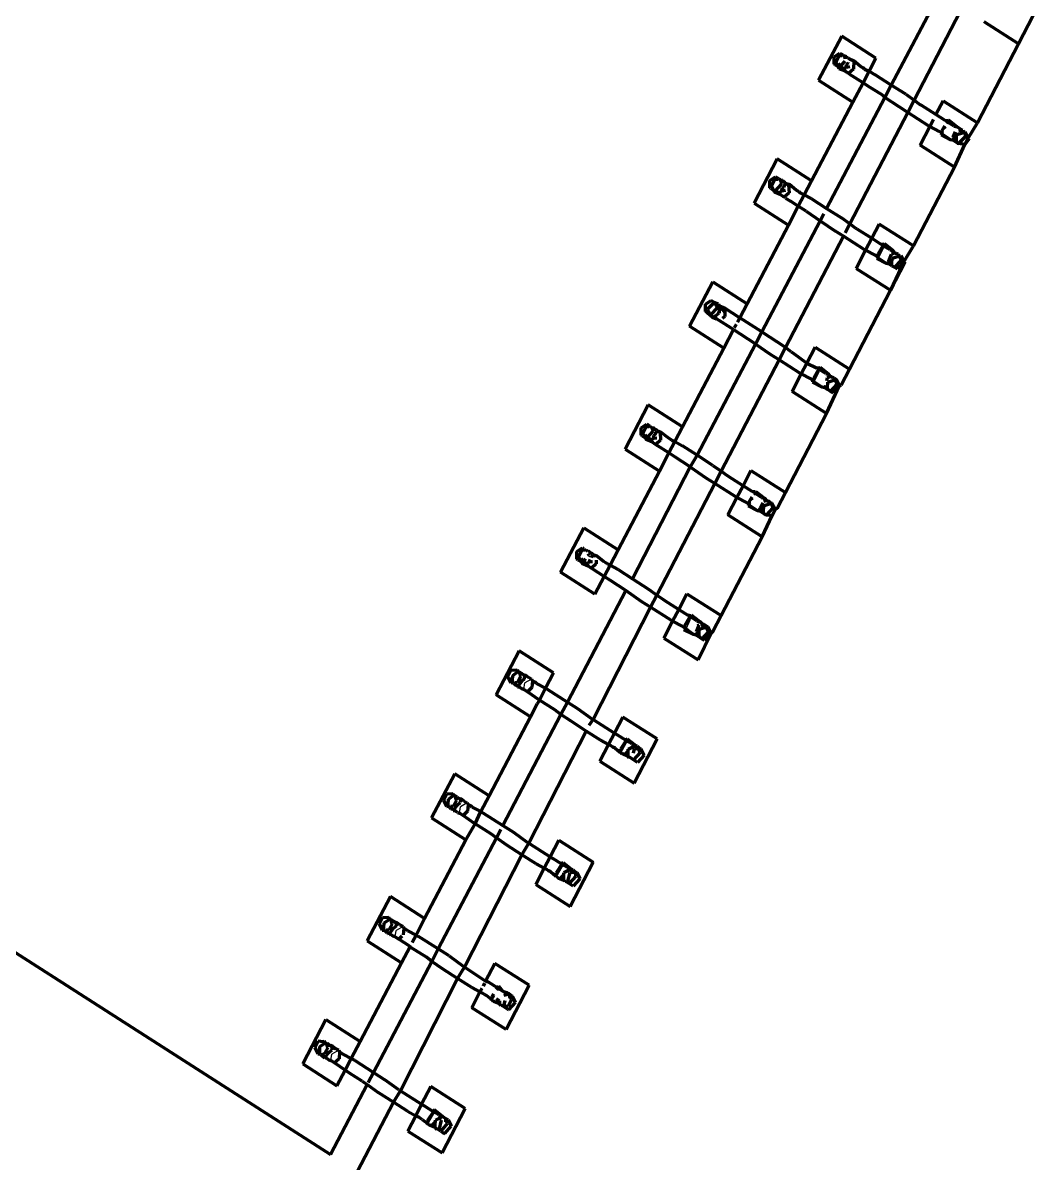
# Model space of a CAD drawing. Header units: millimetres. Extents: x 4307 to 31003, y 2809 to 20009.
# Drawn here: x 13987.59 to 14025.06, y 9633.15 to 9675.46 of the extents above; entities that cross this region are included whole.
import ezdxf

# ---------------------------------------------------------------- set-up
doc = ezdxf.new("R2010")
doc.units = ezdxf.units.MM
doc.layers.add('ProfileEdges', color=7, linetype='Continuous')

msp = doc.modelspace()

# ---------------------------------------------------------------- linework, layer by layer
for p, q in [((14018.246, 9673.976), (14018.202, 9673.959)), ((14018.094, 9673.669), (14018.098, 9673.695)), ((14018.098, 9673.695), (14018.102, 9673.765)), ((14021.902, 9671.709), (14021.852, 9671.747)), ((14021.689, 9671.325), (14021.65, 9671.3)), ((14021.685, 9671.457), (14021.835, 9671.579)), ((14015.709, 9669.08), (14015.717, 9669.176)), ((14015.972, 9669.45), (14015.841, 9669.413)), ((14015.999, 9669.466), (14015.972, 9669.45)), ((14019.341, 9666.745), (14019.512, 9667.095)), ((14019.491, 9667.197), (14019.53, 9667.172)), ((14019.53, 9667.172), (14019.512, 9667.095)), ((14013.318, 9664.479), (14013.347, 9664.641)), ((14013.347, 9664.641), (14013.363, 9664.732)), ((14013.424, 9664.767), (14013.363, 9664.732)), ((14013.553, 9664.807), (14013.424, 9664.767)), ((14013.615, 9664.877), (14013.553, 9664.807)), ((14016.957, 9662.156), (14017.127, 9662.506)), ((14017.106, 9662.607), (14017.145, 9662.583)), ((14017.145, 9662.583), (14017.127, 9662.506)), ((14016.881, 9662.122), (14016.921, 9662.146)), ((14016.921, 9662.146), (14016.957, 9662.156)), ((14011.203, 9660.272), (14011.072, 9660.235)), ((14011.231, 9660.288), (14011.203, 9660.272)), ((14010.941, 9659.901), (14010.945, 9659.927)), ((14010.945, 9659.927), (14010.949, 9659.998)), ((14014.532, 9657.689), (14014.682, 9657.811)), ((14014.7, 9657.979), (14014.749, 9657.942)), ((14014.497, 9657.533), (14014.536, 9657.557)), ((14008.846, 9655.698), (14008.708, 9655.619)), ((14008.556, 9655.312), (14008.56, 9655.338)), ((14008.56, 9655.338), (14008.564, 9655.408)), ((14008.582, 9655.443), (14008.594, 9655.554)), ((14012.188, 9652.978), (14012.358, 9653.328)), ((14012.338, 9653.429), (14012.377, 9653.404)), ((14012.377, 9653.404), (14012.358, 9653.328)), ((14006.172, 9650.723), (14006.21, 9650.965)), ((14006.462, 9651.109), (14006.21, 9650.965)), ((14009.971, 9648.83), (14009.974, 9648.738)), ((14009.768, 9648.379), (14009.974, 9648.738)), ((14003.788, 9646.134), (14003.826, 9646.375)), ((14004.078, 9646.52), (14003.826, 9646.375)), ((14007.586, 9644.241), (14007.59, 9644.149)), ((14007.383, 9643.79), (14007.59, 9644.149)), ((14001.404, 9641.545), (14001.441, 9641.786)), ((14001.694, 9641.931), (14001.441, 9641.786)), ((14005.202, 9639.651), (14005.206, 9639.56)), ((14004.999, 9639.2), (14005.1, 9639.375)), ((13999.019, 9636.955), (13999.057, 9637.197)), ((13999.309, 9637.342), (13999.057, 9637.197)), ((14002.615, 9634.611), (14002.821, 9634.971)), ((14002.821, 9634.971), (14002.818, 9635.062))]:
    msp.add_line(p, q)
at = {"layer": 'ProfileEdges', "lineweight": 211}
for p, q in [((14021.963, 9677.27), (14019.802, 9673.148)), ((14020.646, 9672.586), (14022.794, 9676.719)), ((14024.518, 9674.676), (14023.244, 9675.487)), ((14024.518, 9674.676), (14025.063, 9675.725)), ((13933.604, 9675.424), (13998.998, 9633.469)), ((14017.962, 9674.965), (14017.102, 9673.325)), ((14019.234, 9674.149), (14017.962, 9674.965)), ((14022.998, 9671.75), (14024.518, 9674.676)), ((14017.682, 9674.194), (14017.89, 9674.334)), ((14017.741, 9673.996), (14017.864, 9674.232)), ((14017.979, 9674.234), (14017.864, 9674.232)), ((14017.89, 9674.334), (14017.933, 9674.31)), ((14018.005, 9674.263), (14017.933, 9674.31)), ((14018.005, 9674.263), (14017.979, 9674.234)), ((14018.005, 9674.263), (14018.068, 9674.216)), ((14018.106, 9674.236), (14018.068, 9674.216)), ((14018.134, 9674.182), (14018.068, 9674.216)), ((14018.068, 9674.216), (14018.079, 9674.12)), ((14018.134, 9674.182), (14018.106, 9674.236)), ((14017.677, 9673.925), (14017.682, 9674.194)), ((14017.716, 9673.895), (14017.677, 9673.925)), ((14017.716, 9673.895), (14017.826, 9673.829)), ((14017.741, 9673.996), (14017.826, 9673.829)), ((14017.826, 9673.829), (14017.859, 9673.763)), ((14017.826, 9673.829), (14017.88, 9673.794)), ((14017.827, 9673.94), (14017.923, 9673.842)), ((14017.88, 9673.794), (14017.923, 9673.842)), ((14017.923, 9673.842), (14018.09, 9674.031)), ((14017.923, 9673.842), (14017.984, 9673.78)), ((14018.119, 9673.799), (14018.102, 9673.765)), ((14018.131, 9673.911), (14018.119, 9673.799)), ((14018.263, 9673.819), (14018.119, 9673.799)), ((14018.202, 9673.959), (14018.131, 9673.911)), ((14018.134, 9674.182), (14018.185, 9674.164)), ((14018.208, 9674.143), (14018.185, 9674.164)), ((14018.208, 9674.143), (14018.254, 9674.119)), ((14018.254, 9674.119), (14018.384, 9674.055)), ((14018.406, 9674.041), (14018.384, 9674.055)), ((14018.406, 9674.041), (14018.395, 9673.741)), ((14018.663, 9673.833), (14018.406, 9674.041)), ((14018.755, 9673.782), (14018.663, 9673.833)), ((14018.976, 9673.657), (14019.234, 9674.149)), ((14017.859, 9673.763), (14017.984, 9673.78)), ((14017.859, 9673.763), (14018.094, 9673.669)), ((14017.984, 9673.78), (14018.094, 9673.669)), ((14017.984, 9673.78), (14018.102, 9673.765)), ((14018.094, 9673.669), (14018.163, 9673.614)), ((14018.163, 9673.614), (14018.226, 9673.585)), ((14018.395, 9673.741), (14018.226, 9673.585)), ((14018.266, 9673.542), (14018.226, 9673.585)), ((14018.754, 9673.234), (14018.266, 9673.542)), ((14018.754, 9673.234), (14018.976, 9673.657)), ((14018.812, 9673.74), (14018.755, 9673.782)), ((14018.812, 9673.74), (14018.976, 9673.657)), ((14018.976, 9673.657), (14019.208, 9673.527)), ((14019.802, 9673.148), (14019.208, 9673.527)), ((14017.102, 9673.325), (14018.374, 9672.509)), ((14018.374, 9672.509), (14018.754, 9673.234)), ((14018.925, 9673.12), (14018.754, 9673.234)), ((14019.495, 9672.756), (14018.925, 9673.12)), ((14019.802, 9673.148), (14019.563, 9672.691)), ((14020.338, 9672.806), (14019.802, 9673.148)), ((14019.563, 9672.691), (14017.401, 9668.569)), ((14019.563, 9672.691), (14019.495, 9672.756)), ((14020.091, 9672.333), (14019.563, 9672.691)), ((14020.338, 9672.806), (14020.646, 9672.586)), ((14020.409, 9672.13), (14020.646, 9672.586)), ((14020.646, 9672.586), (14020.863, 9672.429)), ((14021.723, 9672.56), (14021.458, 9672.049)), ((14021.723, 9672.56), (14022.998, 9671.75)), ((14016.843, 9669.588), (14018.374, 9672.509)), ((14018.262, 9667.997), (14020.409, 9672.13)), ((14020.409, 9672.13), (14020.091, 9672.333)), ((14021.182, 9671.638), (14020.409, 9672.13)), ((14020.914, 9672.396), (14020.863, 9672.429)), ((14021.458, 9672.049), (14020.914, 9672.396)), ((14021.361, 9671.863), (14021.23, 9671.611)), ((14021.796, 9671.836), (14021.458, 9672.049)), ((14021.894, 9671.819), (14021.796, 9671.836)), ((14021.852, 9671.747), (14021.894, 9671.819)), ((14021.933, 9671.841), (14021.894, 9671.819)), ((14021.914, 9671.761), (14021.894, 9671.819)), ((14022.138, 9671.619), (14021.914, 9671.761)), ((14022.25, 9671.591), (14021.933, 9671.841)), ((14022.653, 9671.176), (14022.998, 9671.75)), ((14021.23, 9671.611), (14020.869, 9670.916)), ((14021.182, 9671.638), (14021.23, 9671.611)), ((14021.23, 9671.611), (14021.582, 9671.426)), ((14021.666, 9671.372), (14021.582, 9671.426)), ((14021.666, 9671.372), (14021.65, 9671.3)), ((14021.65, 9671.3), (14022.003, 9671.119)), ((14021.685, 9671.457), (14021.666, 9671.372)), ((14021.689, 9671.325), (14021.666, 9671.372)), ((14021.725, 9671.334), (14021.666, 9671.372)), ((14021.685, 9671.457), (14021.789, 9671.637)), ((14022.003, 9671.119), (14021.689, 9671.325)), ((14022.097, 9671.218), (14022.186, 9671.417)), ((14022.138, 9671.619), (14022.25, 9671.591)), ((14022.212, 9671.301), (14022.208, 9671.085)), ((14022.212, 9671.301), (14022.48, 9671.388)), ((14022.365, 9671.507), (14022.25, 9671.591)), ((14022.411, 9671.459), (14022.289, 9671.446)), ((14022.365, 9671.507), (14022.332, 9671.5)), ((14022.365, 9671.507), (14022.44, 9671.468)), ((14022.44, 9671.468), (14022.411, 9671.459)), ((14022.468, 9671.413), (14022.411, 9671.459)), ((14022.44, 9671.468), (14022.468, 9671.413)), ((14022.468, 9671.413), (14022.54, 9671.407)), ((14022.48, 9671.388), (14022.468, 9671.413)), ((14022.468, 9671.413), (14022.512, 9671.384)), ((14022.54, 9671.407), (14022.48, 9671.388)), ((14022.48, 9671.388), (14022.512, 9671.384)), ((14022.512, 9671.384), (14022.54, 9671.407)), ((14022.512, 9671.384), (14022.558, 9671.234)), ((14022.653, 9671.176), (14022.54, 9671.407)), ((14022.143, 9670.105), (14020.869, 9670.916)), ((14022.105, 9671.093), (14022.003, 9671.119)), ((14022.125, 9671.171), (14022.097, 9671.218)), ((14022.105, 9671.093), (14022.125, 9671.171)), ((14022.207, 9671.031), (14022.105, 9671.093)), ((14022.208, 9671.085), (14022.125, 9671.171)), ((14022.143, 9670.105), (14022.531, 9670.941)), ((14022.208, 9671.085), (14022.207, 9671.031)), ((14022.262, 9670.993), (14022.207, 9671.031)), ((14022.235, 9671.018), (14022.299, 9670.976)), ((14022.262, 9670.993), (14022.299, 9670.976)), ((14022.299, 9670.976), (14022.558, 9671.234)), ((14022.531, 9670.941), (14022.299, 9670.976)), ((14022.653, 9671.176), (14022.531, 9670.941)), ((14022.688, 9671.154), (14022.531, 9670.941)), ((14015.571, 9670.404), (14014.711, 9668.764)), ((14016.843, 9669.588), (14015.571, 9670.404)), ((14020.623, 9667.178), (14022.143, 9670.105)), ((14015.293, 9669.336), (14015.298, 9669.605)), ((14015.298, 9669.605), (14015.506, 9669.744)), ((14015.357, 9669.407), (14015.48, 9669.643)), ((14015.595, 9669.644), (14015.48, 9669.643)), ((14015.549, 9669.721), (14015.506, 9669.744)), ((14015.62, 9669.674), (14015.549, 9669.721)), ((14015.62, 9669.674), (14015.595, 9669.644)), ((14015.62, 9669.674), (14015.684, 9669.627)), ((14015.722, 9669.646), (14015.684, 9669.627)), ((14015.684, 9669.627), (14015.74, 9669.481)), ((14015.755, 9669.582), (14015.684, 9669.627)), ((14015.755, 9669.582), (14015.722, 9669.646)), ((14015.801, 9669.575), (14015.755, 9669.582)), ((14015.842, 9669.552), (14015.801, 9669.575)), ((14016.843, 9669.588), (14016.575, 9669.078)), ((14015.332, 9669.306), (14015.293, 9669.336)), ((14015.332, 9669.306), (14015.441, 9669.24)), ((14015.357, 9669.407), (14015.441, 9669.24)), ((14015.441, 9669.24), (14015.475, 9669.174)), ((14015.441, 9669.24), (14015.496, 9669.205)), ((14015.475, 9669.174), (14015.717, 9669.176)), ((14015.709, 9669.08), (14015.475, 9669.174)), ((14015.496, 9669.205), (14015.74, 9669.481)), ((14015.735, 9669.21), (14015.717, 9669.176)), ((14015.747, 9669.321), (14015.735, 9669.21)), ((14015.878, 9669.23), (14015.735, 9669.21)), ((14015.813, 9669.359), (14015.747, 9669.321)), ((14015.841, 9669.413), (14015.813, 9669.359)), ((14015.841, 9669.413), (14015.879, 9669.505)), ((14016.011, 9669.152), (14015.841, 9668.996)), ((14015.879, 9669.505), (14015.842, 9669.552)), ((14015.879, 9669.505), (14015.999, 9669.466)), ((14015.879, 9669.505), (14015.972, 9669.45)), ((14015.972, 9669.45), (14015.992, 9669.434)), ((14015.999, 9669.466), (14015.992, 9669.434)), ((14015.992, 9669.434), (14016.011, 9669.152)), ((14016.022, 9669.452), (14015.999, 9669.466)), ((14016.278, 9669.244), (14016.022, 9669.452)), ((14016.278, 9669.244), (14016.371, 9669.192)), ((14016.371, 9669.192), (14016.427, 9669.15)), ((14016.575, 9669.078), (14016.427, 9669.15)), ((14014.711, 9668.764), (14015.983, 9667.948)), ((14015.709, 9669.08), (14015.778, 9669.024)), ((14015.778, 9669.024), (14015.841, 9668.996)), ((14015.882, 9668.953), (14015.841, 9668.996)), ((14015.882, 9668.953), (14016.065, 9668.835)), ((14016.352, 9668.651), (14016.065, 9668.835)), ((14016.575, 9669.078), (14016.352, 9668.651)), ((14016.824, 9668.938), (14016.575, 9669.078)), ((14016.824, 9668.938), (14017.401, 9668.569)), ((14015.983, 9667.948), (14016.352, 9668.651)), ((14016.648, 9668.462), (14016.352, 9668.651)), ((14016.648, 9668.462), (14017.162, 9668.113)), ((14017.162, 9668.113), (14017.294, 9668.365)), ((14017.401, 9668.569), (14017.953, 9668.217)), ((14015.983, 9667.948), (14014.452, 9665.028)), ((14017.162, 9668.113), (14015.001, 9663.99)), ((14017.162, 9668.113), (14017.707, 9667.744)), ((14018.262, 9667.997), (14017.953, 9668.217)), ((14018.088, 9667.662), (14018.262, 9667.997)), ((14018.479, 9667.84), (14018.262, 9667.997)), ((14019.348, 9667.989), (14019.074, 9667.461)), ((14020.623, 9667.178), (14019.348, 9667.989)), ((14015.878, 9663.408), (14018.025, 9667.541)), ((14018.025, 9667.541), (14017.707, 9667.744)), ((14018.798, 9667.048), (14018.025, 9667.541)), ((14018.479, 9667.84), (14018.529, 9667.807)), ((14018.529, 9667.807), (14019.074, 9667.461)), ((14019.074, 9667.461), (14018.846, 9667.022)), ((14019.074, 9667.461), (14019.411, 9667.247)), ((14018.846, 9667.022), (14018.494, 9666.344)), ((14018.798, 9667.048), (14018.846, 9667.022)), ((14018.846, 9667.022), (14019.198, 9666.837)), ((14019.491, 9667.197), (14019.301, 9666.868)), ((14019.51, 9667.229), (14019.411, 9667.247)), ((14019.51, 9667.229), (14019.491, 9667.197)), ((14019.549, 9667.252), (14019.51, 9667.229)), ((14019.53, 9667.172), (14019.51, 9667.229)), ((14019.754, 9667.03), (14019.53, 9667.172)), ((14019.866, 9667.002), (14019.549, 9667.252)), ((14019.754, 9667.03), (14019.866, 9667.002)), ((14020.269, 9666.587), (14020.623, 9667.178)), ((14019.28, 9666.776), (14019.198, 9666.837)), ((14019.266, 9666.711), (14019.305, 9666.736)), ((14019.266, 9666.711), (14019.619, 9666.529)), ((14019.301, 9666.868), (14019.28, 9666.776)), ((14019.28, 9666.776), (14019.305, 9666.736)), ((14019.305, 9666.736), (14019.341, 9666.745)), ((14019.305, 9666.736), (14019.619, 9666.529)), ((14019.682, 9666.571), (14019.712, 9666.629)), ((14019.712, 9666.629), (14019.814, 9666.876)), ((14019.712, 9666.629), (14019.824, 9666.516)), ((14019.948, 9666.911), (14019.814, 9666.876)), ((14019.824, 9666.516), (14019.828, 9666.712)), ((14020.096, 9666.799), (14019.828, 9666.712)), ((14019.948, 9666.911), (14019.866, 9667.002)), ((14020.173, 9666.645), (14019.915, 9666.387)), ((14019.948, 9666.911), (14019.986, 9666.907)), ((14019.986, 9666.907), (14020.056, 9666.878)), ((14020.056, 9666.878), (14020.096, 9666.799)), ((14020.096, 9666.799), (14020.155, 9666.818)), ((14020.096, 9666.799), (14020.173, 9666.645)), ((14020.155, 9666.818), (14020.269, 9666.587)), ((14018.494, 9666.344), (14019.768, 9665.534)), ((14019.721, 9666.504), (14019.619, 9666.529)), ((14019.682, 9666.571), (14019.721, 9666.504)), ((14019.823, 9666.441), (14019.721, 9666.504)), ((14020.269, 9666.587), (14019.768, 9665.534)), ((14019.768, 9665.534), (14020.313, 9666.583)), ((14019.823, 9666.441), (14019.824, 9666.516)), ((14019.851, 9666.429), (14019.823, 9666.441)), ((14019.915, 9666.387), (14019.851, 9666.429)), ((14020.027, 9666.312), (14019.915, 9666.387)), ((14020.269, 9666.587), (14020.027, 9666.312)), ((14013.18, 9665.844), (14012.32, 9664.203)), ((14013.18, 9665.844), (14014.452, 9665.028)), ((14018.248, 9662.607), (14019.768, 9665.534)), ((14012.908, 9664.747), (14012.914, 9665.016)), ((14012.914, 9665.016), (14013.122, 9665.155)), ((14013.236, 9665.084), (14012.973, 9664.818)), ((14013.164, 9665.132), (14013.122, 9665.155)), ((14013.236, 9665.084), (14013.164, 9665.132)), ((14013.399, 9665.013), (14013.236, 9665.084)), ((14013.236, 9665.084), (14013.355, 9664.892)), ((14013.404, 9664.974), (14013.399, 9665.013)), ((14013.399, 9665.013), (14013.425, 9664.96)), ((14013.404, 9664.974), (14013.425, 9664.96)), ((14013.425, 9664.96), (14013.424, 9664.767)), ((14013.425, 9664.96), (14013.615, 9664.877)), ((14013.534, 9664.831), (14013.425, 9664.96)), ((14014.182, 9664.513), (14014.452, 9665.028)), ((14012.948, 9664.717), (14012.908, 9664.747)), ((14012.948, 9664.717), (14013.111, 9664.616)), ((14013.096, 9664.587), (14012.948, 9664.717)), ((14012.973, 9664.818), (14013.111, 9664.616)), ((14013.096, 9664.587), (14013.151, 9664.56)), ((14013.111, 9664.616), (14013.355, 9664.892)), ((14013.111, 9664.616), (14013.151, 9664.56)), ((14013.151, 9664.56), (14013.17, 9664.532)), ((14013.17, 9664.532), (14013.347, 9664.641)), ((14013.17, 9664.532), (14013.318, 9664.479)), ((14013.951, 9664.073), (14013.318, 9664.479)), ((14013.347, 9664.641), (14013.423, 9664.688)), ((14013.424, 9664.767), (14013.423, 9664.688)), ((14013.553, 9664.807), (14013.534, 9664.831)), ((14013.626, 9664.563), (14013.547, 9664.49)), ((14013.633, 9664.714), (14013.553, 9664.807)), ((14013.615, 9664.877), (14013.633, 9664.714)), ((14013.615, 9664.877), (14014.182, 9664.513)), ((14013.633, 9664.714), (14013.626, 9664.563)), ((14014.096, 9664.35), (14014.182, 9664.513)), ((14015.001, 9663.99), (14014.182, 9664.513)), ((14013.592, 9663.387), (14012.32, 9664.203)), ((14013.951, 9664.073), (14013.592, 9663.387)), ((14013.951, 9664.073), (14014.726, 9663.577)), ((14013.991, 9664.149), (14014.058, 9664.277)), ((14015.001, 9663.99), (14014.762, 9663.535)), ((14015.001, 9663.99), (14015.569, 9663.627)), ((14013.592, 9663.387), (14012.06, 9660.467)), ((14014.762, 9663.535), (14012.6, 9659.412)), ((14014.762, 9663.535), (14014.726, 9663.577)), ((14015.322, 9663.154), (14014.762, 9663.535)), ((14015.878, 9663.408), (14015.569, 9663.627)), ((14015.641, 9662.952), (14015.878, 9663.408)), ((14016.094, 9663.251), (14015.878, 9663.408)), ((14016.094, 9663.251), (14016.145, 9663.217)), ((14016.145, 9663.217), (14016.671, 9662.835)), ((14016.973, 9663.417), (14016.671, 9662.835)), ((14016.973, 9663.417), (14018.248, 9662.607)), ((14013.493, 9658.819), (14015.641, 9662.952)), ((14015.641, 9662.952), (14015.322, 9663.154)), ((14016.414, 9662.459), (14015.641, 9662.952)), ((14016.461, 9662.433), (14016.671, 9662.835)), ((14016.671, 9662.835), (14017.027, 9662.658)), ((14016.461, 9662.433), (14016.119, 9661.773)), ((14016.414, 9662.459), (14016.461, 9662.433)), ((14016.461, 9662.433), (14016.813, 9662.247)), ((14017.106, 9662.607), (14016.916, 9662.279)), ((14017.125, 9662.64), (14017.027, 9662.658)), ((14017.125, 9662.64), (14017.106, 9662.607)), ((14017.164, 9662.663), (14017.125, 9662.64)), ((14017.145, 9662.583), (14017.125, 9662.64)), ((14017.369, 9662.441), (14017.145, 9662.583)), ((14017.482, 9662.413), (14017.164, 9662.663)), ((14017.369, 9662.441), (14017.482, 9662.413)), ((14017.564, 9662.322), (14017.482, 9662.413)), ((14017.938, 9662.012), (14018.248, 9662.607)), ((14016.896, 9662.187), (14016.813, 9662.247)), ((14016.896, 9662.187), (14016.881, 9662.122)), ((14016.881, 9662.122), (14017.235, 9661.94)), ((14016.916, 9662.279), (14016.896, 9662.187)), ((14016.957, 9662.156), (14016.896, 9662.187)), ((14016.896, 9662.187), (14016.921, 9662.146)), ((14016.921, 9662.146), (14017.235, 9661.94)), ((14017.337, 9661.915), (14017.235, 9661.94)), ((14017.337, 9661.915), (14017.298, 9661.982)), ((14017.357, 9661.997), (14017.337, 9661.915)), ((14017.357, 9661.997), (14017.44, 9661.917)), ((14017.393, 9660.963), (14017.885, 9661.998)), ((14017.429, 9662.287), (14017.402, 9662.178)), ((14017.564, 9662.322), (14017.429, 9662.287)), ((14017.44, 9661.917), (14017.443, 9662.123)), ((14017.443, 9662.123), (14017.712, 9662.21)), ((14017.545, 9661.782), (14017.789, 9662.056)), ((14017.602, 9662.318), (14017.564, 9662.322)), ((14017.602, 9662.318), (14017.671, 9662.289)), ((14017.637, 9662.289), (14017.602, 9662.318)), ((14017.671, 9662.289), (14017.637, 9662.289)), ((14017.885, 9661.998), (14017.643, 9661.723)), ((14017.712, 9662.21), (14017.671, 9662.289)), ((14017.671, 9662.289), (14017.771, 9662.229)), ((14017.712, 9662.21), (14017.771, 9662.229)), ((14017.789, 9662.056), (14017.712, 9662.21)), ((14017.771, 9662.229), (14017.885, 9661.998)), ((14017.885, 9661.998), (14017.938, 9662.012)), ((14017.393, 9660.963), (14016.119, 9661.773)), ((14017.439, 9661.852), (14017.337, 9661.915)), ((14017.439, 9661.852), (14017.44, 9661.917)), ((14017.467, 9661.84), (14017.439, 9661.852)), ((14017.545, 9661.782), (14017.467, 9661.84)), ((14017.643, 9661.723), (14017.545, 9661.782)), ((14010.789, 9661.283), (14009.928, 9659.642)), ((14012.06, 9660.467), (14010.789, 9661.283)), ((14015.873, 9658.036), (14017.393, 9660.963)), ((14010.524, 9660.158), (14010.53, 9660.426)), ((14010.53, 9660.426), (14010.737, 9660.566)), ((14010.589, 9660.228), (14010.712, 9660.464)), ((14010.826, 9660.466), (14010.712, 9660.464)), ((14010.78, 9660.543), (14010.737, 9660.566)), ((14010.775, 9660.081), (14010.971, 9660.302)), ((14010.852, 9660.495), (14010.78, 9660.543)), ((14010.852, 9660.495), (14010.826, 9660.466)), ((14010.852, 9660.495), (14010.915, 9660.448)), ((14010.915, 9660.448), (14010.953, 9660.468)), ((14010.915, 9660.448), (14010.971, 9660.302)), ((14010.973, 9660.429), (14010.953, 9660.468)), ((14010.973, 9660.429), (14011.073, 9660.374)), ((14011.072, 9660.235), (14011.11, 9660.326)), ((14011.11, 9660.326), (14011.073, 9660.374)), ((14011.11, 9660.326), (14011.231, 9660.288)), ((14011.11, 9660.326), (14011.203, 9660.272)), ((14011.203, 9660.272), (14011.224, 9660.256)), ((14011.231, 9660.288), (14011.224, 9660.256)), ((14011.224, 9660.256), (14011.242, 9659.974)), ((14011.254, 9660.273), (14011.231, 9660.288)), ((14011.51, 9660.066), (14011.254, 9660.273)), ((14012.06, 9660.467), (14011.773, 9659.918)), ((14010.564, 9660.128), (14010.524, 9660.158)), ((14010.564, 9660.128), (14010.679, 9660.057)), ((14010.589, 9660.228), (14010.679, 9660.057)), ((14010.674, 9660.172), (14010.775, 9660.081)), ((14010.679, 9660.057), (14010.711, 9659.997)), ((14010.679, 9660.057), (14010.727, 9660.027)), ((14010.711, 9659.997), (14010.846, 9660.016)), ((14010.941, 9659.901), (14010.711, 9659.997)), ((14010.727, 9660.027), (14010.775, 9660.081)), ((14010.775, 9660.081), (14010.846, 9660.016)), ((14010.846, 9660.016), (14010.941, 9659.901)), ((14010.846, 9660.016), (14010.949, 9659.998)), ((14010.941, 9659.901), (14011.01, 9659.846)), ((14010.967, 9660.032), (14010.949, 9659.998)), ((14010.979, 9660.143), (14010.967, 9660.032)), ((14011.11, 9660.052), (14010.967, 9660.032)), ((14011.044, 9660.181), (14010.979, 9660.143)), ((14011.01, 9659.846), (14011.073, 9659.817)), ((14011.072, 9660.235), (14011.044, 9660.181)), ((14011.242, 9659.974), (14011.073, 9659.817)), ((14011.602, 9660.014), (14011.51, 9660.066)), ((14011.773, 9659.918), (14011.553, 9659.499)), ((14011.659, 9659.972), (14011.602, 9660.014)), ((14011.659, 9659.972), (14011.773, 9659.918)), ((14011.773, 9659.918), (14012.055, 9659.759)), ((14009.928, 9659.642), (14011.2, 9658.826)), ((14011.073, 9659.817), (14011.113, 9659.774)), ((14011.553, 9659.499), (14011.113, 9659.774)), ((14011.2, 9658.826), (14011.553, 9659.499)), ((14011.772, 9659.352), (14011.553, 9659.499)), ((14012.6, 9659.412), (14012.055, 9659.759)), ((14012.6, 9659.412), (14012.342, 9658.988)), ((14013.185, 9659.038), (14012.6, 9659.412)), ((14012.342, 9658.988), (14010.199, 9654.833)), ((14012.342, 9658.988), (14011.772, 9659.352)), ((14012.361, 9658.957), (14012.342, 9658.988)), ((14013.185, 9659.038), (14013.493, 9658.819)), ((14011.2, 9658.826), (14009.669, 9655.906)), ((14012.938, 9658.565), (14012.361, 9658.957)), ((14013.256, 9658.362), (14012.938, 9658.565)), ((14013.256, 9658.362), (14013.493, 9658.819)), ((14013.493, 9658.819), (14013.71, 9658.662)), ((14013.761, 9658.628), (14013.71, 9658.662)), ((14014.305, 9658.283), (14013.761, 9658.628)), ((14014.598, 9658.846), (14014.305, 9658.283)), ((14014.598, 9658.846), (14015.873, 9658.036)), ((14011.109, 9654.229), (14013.256, 9658.362)), ((14014.03, 9657.87), (14013.256, 9658.362)), ((14014.305, 9658.283), (14014.077, 9657.843)), ((14014.643, 9658.068), (14014.305, 9658.283)), ((14014.077, 9657.843), (14013.744, 9657.202)), ((14014.077, 9657.843), (14014.03, 9657.87)), ((14014.429, 9657.658), (14014.077, 9657.843)), ((14014.532, 9657.689), (14014.636, 9657.87)), ((14014.741, 9658.051), (14014.643, 9658.068)), ((14014.7, 9657.979), (14014.741, 9658.051)), ((14014.741, 9658.051), (14014.78, 9658.074)), ((14014.761, 9657.993), (14014.741, 9658.051)), ((14014.985, 9657.851), (14014.761, 9657.993)), ((14014.78, 9658.074), (14015.098, 9657.824)), ((14014.985, 9657.851), (14015.098, 9657.824)), ((14015.179, 9657.732), (14015.066, 9657.698)), ((14015.098, 9657.824), (14015.179, 9657.732)), ((14015.179, 9657.732), (14015.23, 9657.7)), ((14015.218, 9657.729), (14015.287, 9657.7)), ((14015.563, 9657.44), (14015.873, 9658.036)), ((14014.429, 9657.658), (14014.513, 9657.605)), ((14014.513, 9657.605), (14014.497, 9657.533)), ((14014.497, 9657.533), (14014.851, 9657.351)), ((14014.532, 9657.689), (14014.513, 9657.605)), ((14014.536, 9657.557), (14014.513, 9657.605)), ((14014.573, 9657.567), (14014.513, 9657.605)), ((14014.536, 9657.557), (14014.851, 9657.351)), ((14014.952, 9657.325), (14014.851, 9657.351)), ((14014.913, 9657.393), (14014.944, 9657.451)), ((14014.913, 9657.393), (14014.952, 9657.325)), ((14014.944, 9657.451), (14015.033, 9657.649)), ((14014.972, 9657.403), (14014.944, 9657.451)), ((14015.054, 9657.263), (14014.952, 9657.325)), ((14015.055, 9657.318), (14014.972, 9657.403)), ((14015.055, 9657.318), (14015.054, 9657.263)), ((14015.059, 9657.533), (14015.055, 9657.318)), ((14015.059, 9657.533), (14015.327, 9657.62)), ((14015.405, 9657.467), (14015.161, 9657.193)), ((14015.23, 9657.7), (14015.287, 9657.7)), ((14015.258, 9657.691), (14015.23, 9657.7)), ((14015.287, 9657.7), (14015.258, 9657.691)), ((14015.315, 9657.645), (14015.258, 9657.691)), ((14015.287, 9657.7), (14015.315, 9657.645)), ((14015.315, 9657.645), (14015.387, 9657.639)), ((14015.327, 9657.62), (14015.315, 9657.645)), ((14015.315, 9657.645), (14015.359, 9657.617)), ((14015.387, 9657.639), (14015.327, 9657.62)), ((14015.327, 9657.62), (14015.359, 9657.617)), ((14015.359, 9657.617), (14015.387, 9657.639)), ((14015.359, 9657.617), (14015.405, 9657.467)), ((14015.501, 9657.409), (14015.378, 9657.173)), ((14015.501, 9657.409), (14015.387, 9657.639)), ((14015.563, 9657.44), (14015.501, 9657.409)), ((14015.018, 9656.391), (14013.744, 9657.202)), ((14015.018, 9656.391), (14015.378, 9657.173)), ((14015.083, 9657.25), (14015.054, 9657.263)), ((14015.083, 9657.25), (14015.161, 9657.193)), ((14015.378, 9657.173), (14015.161, 9657.193)), ((14008.397, 9656.722), (14007.537, 9655.081)), ((14008.397, 9656.722), (14009.669, 9655.906)), ((14013.498, 9653.464), (14015.018, 9656.391)), ((14008.14, 9655.568), (14008.145, 9655.837)), ((14008.145, 9655.837), (14008.353, 9655.977)), ((14008.204, 9655.639), (14008.327, 9655.875)), ((14008.204, 9655.639), (14008.295, 9655.468)), ((14008.424, 9655.897), (14008.327, 9655.875)), ((14008.396, 9655.954), (14008.353, 9655.977)), ((14008.396, 9655.954), (14008.424, 9655.897)), ((14008.467, 9655.906), (14008.424, 9655.897)), ((14008.467, 9655.906), (14008.531, 9655.859)), ((14008.569, 9655.879), (14008.531, 9655.859)), ((14008.542, 9655.764), (14008.587, 9655.713)), ((14008.587, 9655.713), (14008.553, 9655.675)), ((14008.589, 9655.84), (14008.569, 9655.879)), ((14008.589, 9655.84), (14008.689, 9655.785)), ((14008.688, 9655.646), (14008.665, 9655.602)), ((14008.688, 9655.646), (14008.731, 9655.732)), ((14008.731, 9655.732), (14008.689, 9655.785)), ((14008.731, 9655.732), (14008.835, 9655.67)), ((14008.731, 9655.732), (14008.846, 9655.698)), ((14008.869, 9655.684), (14008.846, 9655.698)), ((14009.125, 9655.477), (14008.869, 9655.684)), ((14009.372, 9655.338), (14009.669, 9655.906)), ((14008.179, 9655.538), (14008.14, 9655.568)), ((14008.179, 9655.538), (14008.295, 9655.468)), ((14008.289, 9655.583), (14008.385, 9655.486)), ((14008.295, 9655.468), (14008.343, 9655.437)), ((14008.327, 9655.408), (14008.295, 9655.468)), ((14008.327, 9655.408), (14008.446, 9655.424)), ((14008.327, 9655.408), (14008.556, 9655.312)), ((14008.385, 9655.486), (14008.343, 9655.437)), ((14008.46, 9655.57), (14008.385, 9655.486)), ((14008.385, 9655.486), (14008.446, 9655.424)), ((14008.446, 9655.424), (14008.556, 9655.312)), ((14008.446, 9655.424), (14008.564, 9655.408)), ((14008.556, 9655.312), (14008.625, 9655.257)), ((14008.582, 9655.443), (14008.564, 9655.408)), ((14008.639, 9655.551), (14008.582, 9655.443)), ((14008.725, 9655.462), (14008.582, 9655.443)), ((14008.625, 9655.257), (14008.688, 9655.228)), ((14008.858, 9655.384), (14008.688, 9655.228)), ((14008.729, 9655.185), (14008.688, 9655.228)), ((14009.152, 9654.92), (14008.729, 9655.185)), ((14008.853, 9655.518), (14008.858, 9655.384)), ((14009.218, 9655.425), (14009.125, 9655.477)), ((14009.152, 9654.92), (14009.372, 9655.338)), ((14009.274, 9655.383), (14009.218, 9655.425)), ((14009.274, 9655.383), (14009.372, 9655.338)), ((14009.372, 9655.338), (14009.671, 9655.17)), ((14008.809, 9654.265), (14007.537, 9655.081)), ((14008.809, 9654.265), (14009.152, 9654.92)), ((14009.388, 9654.763), (14009.152, 9654.92)), ((14009.957, 9654.399), (14009.388, 9654.763)), ((14009.671, 9655.17), (14010.199, 9654.833)), ((14010.199, 9654.833), (14010.8, 9654.449)), ((14009.957, 9654.399), (14007.793, 9650.258)), ((14010.554, 9653.976), (14009.957, 9654.399)), ((14010.8, 9654.449), (14011.109, 9654.229)), ((14010.872, 9653.773), (14010.554, 9653.976)), ((14010.872, 9653.773), (14011.109, 9654.229)), ((14011.109, 9654.229), (14011.326, 9654.073)), ((14011.326, 9654.073), (14011.376, 9654.039)), ((14011.376, 9654.039), (14011.921, 9653.694)), ((14012.223, 9654.275), (14011.921, 9653.694)), ((14012.223, 9654.275), (14013.498, 9653.464)), ((14008.747, 9649.607), (14010.872, 9653.773)), ((14011.645, 9653.281), (14010.872, 9653.773)), ((14011.921, 9653.694), (14011.693, 9653.254)), ((14011.921, 9653.694), (14012.258, 9653.479)), ((14012.357, 9653.462), (14012.258, 9653.479)), ((14012.357, 9653.462), (14012.396, 9653.485)), ((14012.713, 9653.235), (14012.396, 9653.485)), ((14011.693, 9653.254), (14011.369, 9652.63)), ((14011.645, 9653.281), (14011.693, 9653.254)), ((14011.693, 9653.254), (14012.045, 9653.069)), ((14012.128, 9653.011), (14012.045, 9653.069)), ((14012.128, 9653.011), (14012.147, 9653.1)), ((14012.147, 9653.1), (14012.338, 9653.429)), ((14012.338, 9653.429), (14012.357, 9653.462)), ((14012.377, 9653.404), (14012.357, 9653.462)), ((14012.601, 9653.262), (14012.377, 9653.404)), ((14012.661, 9653.109), (14012.559, 9652.861)), ((14012.661, 9653.109), (14012.599, 9653.087)), ((14012.601, 9653.262), (14012.713, 9653.235)), ((14012.795, 9653.143), (14012.713, 9653.235)), ((14012.751, 9653.089), (14012.903, 9653.111)), ((14012.903, 9653.111), (14012.795, 9653.143)), ((14012.823, 9653.162), (14012.903, 9653.111)), ((14012.943, 9653.031), (14012.903, 9653.111)), ((14012.903, 9653.111), (14013.002, 9653.05)), ((14013.188, 9652.869), (14013.498, 9653.464)), ((14012.152, 9652.968), (14012.113, 9652.943)), ((14012.46, 9652.763), (14012.113, 9652.943)), ((14012.152, 9652.968), (14012.128, 9653.011)), ((14012.152, 9652.968), (14012.188, 9652.978)), ((14012.188, 9652.978), (14012.46, 9652.763)), ((14012.568, 9652.736), (14012.46, 9652.763)), ((14012.559, 9652.861), (14012.591, 9652.83)), ((14012.591, 9652.83), (14012.568, 9652.736)), ((14012.568, 9652.736), (14012.67, 9652.674)), ((14012.591, 9652.83), (14012.671, 9652.749)), ((14012.643, 9651.82), (14013.116, 9652.819)), ((14012.67, 9652.674), (14012.671, 9652.749)), ((14012.67, 9652.674), (14012.724, 9652.637)), ((14012.671, 9652.749), (14012.675, 9652.944)), ((14012.943, 9653.031), (14012.675, 9652.944)), ((14012.724, 9652.637), (14012.698, 9652.661)), ((14012.724, 9652.637), (14012.776, 9652.604)), ((14013.02, 9652.878), (14012.776, 9652.604)), ((14013.116, 9652.819), (14012.874, 9652.545)), ((14012.943, 9653.031), (14013.002, 9653.05)), ((14013.02, 9652.878), (14012.943, 9653.031)), ((14013.002, 9653.05), (14013.116, 9652.819)), ((14013.188, 9652.869), (14013.116, 9652.819)), ((14011.369, 9652.63), (14012.643, 9651.82)), ((14012.874, 9652.545), (14012.776, 9652.604)), ((14006.006, 9652.161), (14005.146, 9650.52)), ((14007.278, 9651.345), (14006.006, 9652.161)), ((14005.574, 9651.207), (14005.697, 9651.443)), ((14005.901, 9651.427), (14005.697, 9651.443)), ((14005.761, 9651.248), (14005.969, 9651.388)), ((14005.939, 9651.447), (14005.901, 9651.427)), ((14005.969, 9651.388), (14005.901, 9651.427)), ((14005.969, 9651.388), (14005.939, 9651.447)), ((14005.969, 9651.388), (14006.012, 9651.364)), ((14006.041, 9651.354), (14006.012, 9651.364)), ((14006.058, 9651.213), (14006.012, 9651.364)), ((14005.574, 9651.207), (14005.692, 9650.974)), ((14005.659, 9651.151), (14005.757, 9651.062)), ((14005.692, 9650.974), (14005.755, 9650.979)), ((14005.755, 9650.979), (14005.757, 9651.062)), ((14005.795, 9650.949), (14005.755, 9650.979)), ((14005.757, 9651.062), (14005.761, 9651.248)), ((14005.795, 9650.949), (14005.833, 9650.993)), ((14005.795, 9650.949), (14005.856, 9650.893)), ((14005.833, 9650.993), (14005.934, 9650.976)), ((14005.952, 9651.01), (14005.934, 9650.976)), ((14006.058, 9651.213), (14005.952, 9651.01)), ((14006.095, 9651.03), (14005.952, 9651.01)), ((14006.095, 9651.03), (14005.959, 9650.848)), ((14006.083, 9651.317), (14006.041, 9651.354)), ((14006.083, 9651.317), (14006.154, 9651.278)), ((14006.102, 9651.299), (14006.083, 9651.317)), ((14006.203, 9651.124), (14006.095, 9651.03)), ((14006.154, 9651.278), (14006.239, 9651.252)), ((14006.209, 9651.235), (14006.154, 9651.278)), ((14006.203, 9651.124), (14006.209, 9651.235)), ((14006.343, 9651.174), (14006.239, 9651.252)), ((14006.462, 9651.109), (14006.343, 9651.174)), ((14006.462, 9651.109), (14006.495, 9651.044)), ((14006.495, 9651.044), (14006.474, 9650.795)), ((14006.588, 9650.992), (14006.495, 9651.044)), ((14006.644, 9650.95), (14006.588, 9650.992)), ((14006.644, 9650.95), (14006.978, 9650.773)), ((14007.278, 9651.345), (14006.978, 9650.773)), ((14006.418, 9649.704), (14005.146, 9650.52)), ((14005.856, 9650.893), (14005.919, 9650.868)), ((14005.919, 9650.868), (14005.943, 9650.819)), ((14005.959, 9650.848), (14005.919, 9650.868)), ((14005.943, 9650.819), (14005.996, 9650.824)), ((14006.099, 9650.753), (14005.996, 9650.824)), ((14006.172, 9650.723), (14006.099, 9650.753)), ((14006.304, 9650.639), (14006.172, 9650.723)), ((14006.474, 9650.795), (14006.304, 9650.639)), ((14006.758, 9650.331), (14006.304, 9650.639)), ((14006.978, 9650.773), (14006.758, 9650.331)), ((14006.978, 9650.773), (14007.041, 9650.738)), ((14007.041, 9650.738), (14007.793, 9650.258)), ((14006.418, 9649.704), (14006.673, 9650.191)), ((14006.758, 9650.331), (14006.673, 9650.191)), ((14007.328, 9649.967), (14006.758, 9650.331)), ((14007.793, 9650.258), (14007.552, 9649.796)), ((14007.793, 9650.258), (14008.17, 9650.017)), ((14004.886, 9646.784), (14006.418, 9649.704)), ((14007.552, 9649.796), (14005.398, 9645.675)), ((14007.552, 9649.796), (14007.328, 9649.967)), ((14007.924, 9649.544), (14007.552, 9649.796)), ((14008.17, 9650.017), (14008.696, 9649.64)), ((14009.848, 9649.703), (14009.537, 9649.105)), ((14011.123, 9648.893), (14009.848, 9649.703)), ((14008.488, 9649.184), (14007.924, 9649.544)), ((14008.6, 9649.4), (14008.747, 9649.607)), ((14008.696, 9649.64), (14008.747, 9649.607)), ((14008.747, 9649.607), (14009.537, 9649.105)), ((14006.362, 9645.017), (14008.488, 9649.184)), ((14009.015, 9648.848), (14008.488, 9649.184)), ((14009.015, 9648.848), (14009.316, 9648.68)), ((14009.537, 9649.105), (14009.316, 9648.68)), ((14009.537, 9649.105), (14009.629, 9649.047)), ((14009.971, 9648.83), (14009.629, 9649.047)), ((14009.971, 9648.83), (14009.763, 9648.511)), ((14009.972, 9648.873), (14009.971, 9648.83)), ((14009.971, 9648.83), (14010.077, 9648.784)), ((14010.011, 9648.895), (14009.972, 9648.873)), ((14010.011, 9648.895), (14010.329, 9648.645)), ((14010.268, 9647.249), (14011.123, 9648.893)), ((14009.316, 9648.68), (14008.994, 9648.059)), ((14009.316, 9648.68), (14009.415, 9648.637)), ((14009.478, 9648.59), (14009.415, 9648.637)), ((14009.558, 9648.545), (14009.478, 9648.59)), ((14009.558, 9648.545), (14009.738, 9648.399)), ((14009.768, 9648.379), (14009.763, 9648.511)), ((14009.929, 9648.429), (14010.041, 9648.317)), ((14010.041, 9648.317), (14010.045, 9648.512)), ((14010.045, 9648.512), (14010.329, 9648.645)), ((14010.165, 9648.711), (14010.077, 9648.784)), ((14010.165, 9648.711), (14010.329, 9648.645)), ((14010.238, 9648.367), (14010.276, 9648.52)), ((14010.42, 9648.521), (14010.276, 9648.52)), ((14010.329, 9648.645), (14010.372, 9648.618)), ((14010.372, 9648.618), (14010.42, 9648.521)), ((14010.372, 9648.618), (14010.449, 9648.551)), ((14010.449, 9648.551), (14010.42, 9648.521)), ((14010.42, 9648.521), (14010.486, 9648.387)), ((14010.449, 9648.551), (14010.518, 9648.522)), ((14010.518, 9648.522), (14010.636, 9648.288)), ((14008.994, 9648.059), (14010.268, 9647.249)), ((14009.728, 9648.354), (14009.768, 9648.379)), ((14009.738, 9648.399), (14009.768, 9648.379)), ((14009.83, 9648.331), (14009.768, 9648.379)), ((14010.04, 9648.242), (14009.83, 9648.331)), ((14010.04, 9648.242), (14010.041, 9648.317)), ((14010.082, 9648.173), (14010.04, 9648.242)), ((14010.04, 9648.242), (14010.068, 9648.229)), ((14010.116, 9648.197), (14010.068, 9648.229)), ((14010.068, 9648.229), (14010.082, 9648.173)), ((14010.116, 9648.197), (14010.082, 9648.173)), ((14010.244, 9648.112), (14010.116, 9648.197)), ((14010.486, 9648.387), (14010.244, 9648.112)), ((14010.392, 9648.015), (14010.244, 9648.112)), ((14010.636, 9648.288), (14010.392, 9648.015)), ((14003.615, 9647.6), (14002.754, 9645.959)), ((14004.886, 9646.784), (14003.615, 9647.6)), ((14003.19, 9646.618), (14003.313, 9646.854)), ((14003.516, 9646.837), (14003.313, 9646.854)), ((14003.377, 9646.659), (14003.584, 9646.798)), ((14003.554, 9646.857), (14003.516, 9646.837)), ((14003.584, 9646.798), (14003.516, 9646.837)), ((14003.584, 9646.798), (14003.554, 9646.857)), ((14003.627, 9646.775), (14003.584, 9646.798)), ((14003.627, 9646.775), (14003.658, 9646.764)), ((14003.674, 9646.624), (14003.627, 9646.775)), ((14003.699, 9646.728), (14003.658, 9646.764)), ((14003.699, 9646.728), (14003.769, 9646.689)), ((14004.577, 9646.194), (14004.886, 9646.784)), ((14003.19, 9646.618), (14003.308, 9646.385)), ((14003.275, 9646.561), (14003.373, 9646.473)), ((14003.308, 9646.385), (14003.371, 9646.39)), ((14003.371, 9646.39), (14003.373, 9646.473)), ((14003.411, 9646.36), (14003.371, 9646.39)), ((14003.373, 9646.473), (14003.377, 9646.659)), ((14003.411, 9646.36), (14003.449, 9646.404)), ((14003.411, 9646.36), (14003.472, 9646.304)), ((14003.449, 9646.404), (14003.55, 9646.387)), ((14003.472, 9646.304), (14003.535, 9646.279)), ((14003.568, 9646.421), (14003.55, 9646.387)), ((14003.674, 9646.624), (14003.568, 9646.421)), ((14003.711, 9646.441), (14003.568, 9646.421)), ((14003.574, 9646.259), (14003.711, 9646.441)), ((14003.711, 9646.441), (14003.818, 9646.535)), ((14003.769, 9646.689), (14003.855, 9646.663)), ((14003.769, 9646.689), (14003.825, 9646.645)), ((14003.825, 9646.645), (14003.818, 9646.535)), ((14003.959, 9646.585), (14003.855, 9646.663)), ((14003.959, 9646.585), (14004.078, 9646.52)), ((14004.078, 9646.52), (14004.111, 9646.455)), ((14004.111, 9646.455), (14004.089, 9646.206)), ((14004.204, 9646.403), (14004.111, 9646.455)), ((14004.26, 9646.361), (14004.204, 9646.403)), ((14004.26, 9646.361), (14004.577, 9646.194)), ((14002.754, 9645.959), (14004.026, 9645.143)), ((14003.535, 9646.279), (14003.558, 9646.23)), ((14003.574, 9646.259), (14003.535, 9646.279)), ((14003.558, 9646.23), (14003.611, 9646.235)), ((14003.715, 9646.164), (14003.611, 9646.235)), ((14003.715, 9646.164), (14003.788, 9646.134)), ((14003.92, 9646.05), (14003.788, 9646.134)), ((14004.089, 9646.206), (14003.92, 9646.05)), ((14004.348, 9645.758), (14003.92, 9646.05)), ((14004.373, 9645.742), (14004.577, 9646.194)), ((14004.577, 9646.194), (14004.657, 9646.149)), ((14004.657, 9646.149), (14005.398, 9645.675)), ((14004.026, 9645.143), (14004.373, 9645.742)), ((14004.373, 9645.742), (14004.348, 9645.758)), ((14004.943, 9645.377), (14004.373, 9645.742)), ((14005.323, 9645.532), (14005.156, 9645.215)), ((14005.398, 9645.675), (14005.786, 9645.428)), ((14004.026, 9645.143), (14002.495, 9642.223)), ((14005.156, 9645.215), (14002.997, 9641.097)), ((14005.156, 9645.215), (14004.943, 9645.377)), ((14005.54, 9644.955), (14005.156, 9645.215)), ((14005.786, 9645.428), (14006.311, 9645.051)), ((14006.311, 9645.051), (14006.362, 9645.017)), ((14007.473, 9645.132), (14007.153, 9644.516)), ((14007.473, 9645.132), (14008.748, 9644.322)), ((14003.978, 9640.428), (14006.104, 9644.595)), ((14006.104, 9644.595), (14005.54, 9644.955)), ((14006.104, 9644.595), (14006.362, 9645.017)), ((14006.631, 9644.259), (14006.104, 9644.595)), ((14006.362, 9645.017), (14007.153, 9644.516)), ((14006.631, 9644.259), (14006.932, 9644.091)), ((14007.153, 9644.516), (14006.932, 9644.091)), ((14007.153, 9644.516), (14007.244, 9644.458)), ((14007.586, 9644.241), (14007.244, 9644.458)), ((14007.586, 9644.241), (14007.379, 9643.922)), ((14007.588, 9644.283), (14007.586, 9644.241)), ((14007.586, 9644.241), (14007.693, 9644.195)), ((14007.588, 9644.283), (14007.627, 9644.306)), ((14007.627, 9644.306), (14007.945, 9644.056)), ((14007.781, 9644.122), (14007.693, 9644.195)), ((14007.893, 9642.677), (14008.748, 9644.322)), ((14006.932, 9644.091), (14006.619, 9643.488)), ((14006.932, 9644.091), (14007.03, 9644.047)), ((14007.093, 9644.001), (14007.03, 9644.047)), ((14007.174, 9643.956), (14007.093, 9644.001)), ((14007.174, 9643.956), (14007.354, 9643.809)), ((14007.354, 9643.809), (14007.344, 9643.765)), ((14007.383, 9643.79), (14007.344, 9643.765)), ((14007.379, 9643.922), (14007.354, 9643.809)), ((14007.383, 9643.79), (14007.446, 9643.742)), ((14007.545, 9643.84), (14007.657, 9643.727)), ((14007.657, 9643.727), (14007.66, 9643.923)), ((14007.945, 9644.056), (14007.66, 9643.923)), ((14007.781, 9644.122), (14007.945, 9644.056)), ((14007.799, 9643.558), (14007.892, 9643.93)), ((14008.102, 9643.798), (14007.86, 9643.523)), ((14008.036, 9643.932), (14007.892, 9643.93)), ((14007.945, 9644.056), (14007.988, 9644.029)), ((14007.988, 9644.029), (14008.065, 9643.962)), ((14008.065, 9643.962), (14008.036, 9643.932)), ((14008.065, 9643.962), (14008.134, 9643.933)), ((14008.065, 9643.962), (14008.102, 9643.798)), ((14008.134, 9643.933), (14008.252, 9643.699)), ((14006.619, 9643.488), (14007.893, 9642.677)), ((14007.446, 9643.742), (14007.656, 9643.652)), ((14007.656, 9643.652), (14007.657, 9643.727)), ((14007.656, 9643.652), (14007.684, 9643.64)), ((14007.698, 9643.584), (14007.684, 9643.64)), ((14007.747, 9643.598), (14007.698, 9643.584)), ((14007.799, 9643.558), (14007.747, 9643.598)), ((14007.76, 9643.625), (14007.799, 9643.558)), ((14007.86, 9643.523), (14007.799, 9643.558)), ((14008.008, 9643.426), (14007.86, 9643.523)), ((14008.252, 9643.699), (14008.008, 9643.426)), ((14001.223, 9643.039), (14000.363, 9641.399)), ((14002.495, 9642.223), (14001.223, 9643.039)), ((14000.806, 9642.028), (14000.929, 9642.264)), ((14001.132, 9642.248), (14000.929, 9642.264)), ((14000.988, 9641.884), (14000.992, 9642.07)), ((14000.992, 9642.07), (14001.2, 9642.209)), ((14001.17, 9642.268), (14001.132, 9642.248)), ((14001.2, 9642.209), (14001.132, 9642.248)), ((14001.2, 9642.209), (14001.17, 9642.268)), ((14001.243, 9642.186), (14001.2, 9642.209)), ((14001.243, 9642.186), (14001.272, 9642.176)), ((14001.29, 9642.035), (14001.243, 9642.186)), ((14001.315, 9642.138), (14001.272, 9642.176)), ((14001.315, 9642.138), (14001.385, 9642.1)), ((14001.333, 9642.121), (14001.315, 9642.138)), ((14001.385, 9642.1), (14001.471, 9642.073)), ((14001.385, 9642.1), (14001.441, 9642.056)), ((14001.575, 9641.996), (14001.471, 9642.073)), ((14002.176, 9641.614), (14002.495, 9642.223)), ((14000.806, 9642.028), (14000.924, 9641.795)), ((14000.891, 9641.972), (14000.988, 9641.884)), ((14000.924, 9641.795), (14000.987, 9641.801)), ((14000.987, 9641.801), (14000.988, 9641.884)), ((14001.026, 9641.771), (14000.987, 9641.801)), ((14001.026, 9641.771), (14001.065, 9641.815)), ((14001.026, 9641.771), (14001.088, 9641.715)), ((14001.065, 9641.815), (14001.166, 9641.798)), ((14001.088, 9641.715), (14001.151, 9641.69)), ((14001.151, 9641.69), (14001.174, 9641.641)), ((14001.19, 9641.67), (14001.151, 9641.69)), ((14001.184, 9641.832), (14001.166, 9641.798)), ((14001.174, 9641.641), (14001.227, 9641.646)), ((14001.29, 9642.035), (14001.184, 9641.832)), ((14001.327, 9641.852), (14001.184, 9641.832)), ((14001.327, 9641.852), (14001.19, 9641.67)), ((14001.227, 9641.646), (14001.331, 9641.574)), ((14001.434, 9641.946), (14001.327, 9641.852)), ((14001.441, 9642.056), (14001.434, 9641.946)), ((14001.694, 9641.931), (14001.575, 9641.996)), ((14001.694, 9641.931), (14001.727, 9641.866)), ((14001.727, 9641.866), (14001.705, 9641.617)), ((14001.819, 9641.814), (14001.727, 9641.866)), ((14001.876, 9641.772), (14001.819, 9641.814)), ((14001.876, 9641.772), (14002.176, 9641.614)), ((14000.363, 9641.399), (14001.635, 9640.583)), ((14001.404, 9641.545), (14001.331, 9641.574)), ((14001.404, 9641.545), (14001.536, 9641.46)), ((14001.655, 9641.571), (14001.536, 9641.46)), ((14001.956, 9641.194), (14001.536, 9641.46)), ((14002.03, 9641.335), (14002.176, 9641.614)), ((14002.176, 9641.614), (14002.273, 9641.559)), ((14002.997, 9641.097), (14002.273, 9641.559)), ((14001.956, 9641.194), (14001.635, 9640.583)), ((14001.989, 9641.152), (14001.956, 9641.194)), ((14002.559, 9640.788), (14001.989, 9641.152)), ((14002.756, 9640.636), (14002.559, 9640.788)), ((14002.997, 9641.097), (14002.756, 9640.636)), ((14003.402, 9640.838), (14002.997, 9641.097)), ((14003.402, 9640.838), (14003.927, 9640.462)), ((14001.635, 9640.583), (14000.104, 9637.662)), ((14002.756, 9640.636), (14000.597, 9636.518)), ((14003.155, 9640.365), (14002.756, 9640.636)), ((14003.719, 9640.006), (14003.155, 9640.365)), ((14003.719, 9640.006), (14003.978, 9640.428)), ((14003.978, 9640.428), (14003.927, 9640.462)), ((14004.756, 9639.903), (14003.978, 9640.428)), ((14004.756, 9639.903), (14005.098, 9640.561)), ((14006.373, 9639.75), (14005.098, 9640.561)), ((14001.594, 9635.839), (14003.719, 9640.006)), ((14004.247, 9639.67), (14003.719, 9640.006)), ((14004.247, 9639.67), (14004.548, 9639.502)), ((14004.614, 9639.629), (14004.548, 9639.502)), ((14004.721, 9639.835), (14004.661, 9639.721)), ((14004.86, 9639.868), (14004.756, 9639.903)), ((14005.202, 9639.651), (14004.86, 9639.868)), ((14005.15, 9639.601), (14005.202, 9639.651)), ((14005.202, 9639.651), (14005.204, 9639.694)), ((14005.202, 9639.651), (14005.397, 9639.533)), ((14005.204, 9639.694), (14005.243, 9639.717)), ((14005.397, 9639.533), (14005.243, 9639.717)), ((14005.475, 9639.491), (14005.397, 9639.533)), ((14005.518, 9638.106), (14006.373, 9639.75)), ((14004.548, 9639.502), (14004.244, 9638.917)), ((14004.548, 9639.502), (14004.646, 9639.458)), ((14004.709, 9639.412), (14004.646, 9639.458)), ((14004.79, 9639.367), (14004.709, 9639.412)), ((14004.97, 9639.22), (14004.79, 9639.367)), ((14004.97, 9639.22), (14004.96, 9639.176)), ((14004.96, 9639.176), (14004.999, 9639.2)), ((14004.995, 9639.333), (14004.97, 9639.22)), ((14004.995, 9639.333), (14005.051, 9639.431)), ((14005.061, 9639.153), (14004.999, 9639.2)), ((14005.272, 9639.063), (14005.061, 9639.153)), ((14005.273, 9639.177), (14005.161, 9639.251)), ((14005.273, 9639.177), (14005.272, 9639.063)), ((14005.47, 9639.189), (14005.415, 9638.969)), ((14005.437, 9639.386), (14005.576, 9639.417)), ((14005.56, 9639.467), (14005.475, 9639.491)), ((14005.576, 9639.417), (14005.56, 9639.467)), ((14005.604, 9639.44), (14005.56, 9639.467)), ((14005.576, 9639.417), (14005.604, 9639.44)), ((14005.718, 9639.209), (14005.595, 9638.973)), ((14005.598, 9639.322), (14005.658, 9639.33)), ((14005.675, 9639.383), (14005.604, 9639.44)), ((14005.623, 9638.836), (14005.868, 9639.11)), ((14005.658, 9639.33), (14005.675, 9639.383)), ((14005.658, 9639.33), (14005.75, 9639.343)), ((14005.718, 9639.209), (14005.658, 9639.33)), ((14005.675, 9639.383), (14005.75, 9639.343)), ((14005.868, 9639.11), (14005.75, 9639.343)), ((14005.518, 9638.106), (14004.244, 9638.917)), ((14005.272, 9639.063), (14005.313, 9638.994)), ((14005.3, 9639.051), (14005.313, 9638.994)), ((14005.363, 9639.008), (14005.313, 9638.994)), ((14005.415, 9638.969), (14005.363, 9639.008)), ((14005.595, 9638.973), (14005.415, 9638.969)), ((14005.571, 9638.869), (14005.415, 9638.969)), ((14005.571, 9638.869), (14005.623, 9638.836)), ((13998.832, 9638.478), (13997.972, 9636.838)), ((13998.832, 9638.478), (14000.104, 9637.662)), ((13998.421, 9637.439), (13998.544, 9637.675)), ((13998.421, 9637.439), (13998.539, 9637.206)), ((13998.748, 9637.659), (13998.544, 9637.675)), ((13998.603, 9637.212), (13998.608, 9637.48)), ((13998.608, 9637.48), (13998.816, 9637.62)), ((13998.786, 9637.679), (13998.748, 9637.659)), ((13998.816, 9637.62), (13998.748, 9637.659)), ((13998.816, 9637.62), (13998.786, 9637.679)), ((13998.905, 9637.446), (13998.799, 9637.242)), ((13998.859, 9637.597), (13998.816, 9637.62)), ((13998.905, 9637.446), (13998.859, 9637.597)), ((13998.859, 9637.597), (13998.89, 9637.586)), ((13998.93, 9637.549), (13998.89, 9637.586)), ((13998.93, 9637.549), (13999.001, 9637.511)), ((13999.001, 9637.511), (13999.056, 9637.467)), ((13999.086, 9637.484), (13999.001, 9637.511)), ((13999.056, 9637.467), (13999.05, 9637.356)), ((13999.056, 9637.467), (13999.191, 9637.407)), ((13999.191, 9637.407), (13999.086, 9637.484)), ((13999.191, 9637.407), (13999.309, 9637.342)), ((13999.775, 9637.034), (14000.104, 9637.662)), ((13998.539, 9637.206), (13998.603, 9637.212)), ((13998.642, 9637.181), (13998.603, 9637.212)), ((13998.642, 9637.181), (13998.782, 9637.209)), ((13998.642, 9637.181), (13998.703, 9637.125)), ((13998.703, 9637.125), (13998.73, 9637.103)), ((13998.73, 9637.103), (13998.806, 9637.081)), ((13998.79, 9637.051), (13998.73, 9637.103)), ((13998.799, 9637.242), (13998.782, 9637.209)), ((13998.843, 9637.057), (13998.79, 9637.051)), ((13998.943, 9637.263), (13998.799, 9637.242)), ((13998.806, 9637.081), (13998.943, 9637.263)), ((13998.843, 9637.057), (13998.946, 9636.985)), ((13998.943, 9637.263), (13999.05, 9637.356)), ((13998.946, 9636.985), (13999.019, 9636.955)), ((13999.321, 9637.028), (13999.151, 9636.871)), ((13999.309, 9637.342), (13999.343, 9637.277)), ((13999.343, 9637.277), (13999.321, 9637.028)), ((13999.343, 9637.277), (13999.435, 9637.225)), ((13999.435, 9637.225), (13999.492, 9637.183)), ((13999.775, 9637.034), (13999.492, 9637.183)), ((13999.549, 9636.604), (13999.775, 9637.034)), ((13999.888, 9636.97), (13999.775, 9637.034)), ((13997.972, 9636.838), (13999.244, 9636.022)), ((13999.151, 9636.871), (13999.019, 9636.955)), ((13999.549, 9636.604), (13999.151, 9636.871)), ((13999.244, 9636.022), (13999.549, 9636.604)), ((13999.712, 9636.495), (13999.549, 9636.604)), ((13999.888, 9636.97), (14000.597, 9636.518)), ((14000.175, 9636.199), (13999.712, 9636.495)), ((14000.175, 9636.199), (14000.36, 9636.067)), ((14000.597, 9636.518), (14000.399, 9636.141)), ((14000.597, 9636.518), (14001.018, 9636.249)), ((14001.543, 9635.873), (14001.018, 9636.249)), ((14000.36, 9636.067), (13998.998, 9633.469)), ((14000.36, 9636.067), (14000.771, 9635.776)), ((14001.335, 9635.417), (14000.771, 9635.776)), ((14001.335, 9635.417), (14001.594, 9635.839)), ((14001.543, 9635.873), (14001.594, 9635.839)), ((14001.594, 9635.839), (14002.384, 9635.337)), ((14002.723, 9635.99), (14002.384, 9635.337)), ((14003.998, 9635.179), (14002.723, 9635.99)), ((13999.993, 9632.833), (14001.335, 9635.417)), ((14001.862, 9635.081), (14001.335, 9635.417)), ((14002.384, 9635.337), (14002.163, 9634.913)), ((14002.384, 9635.337), (14002.476, 9635.279)), ((14001.862, 9635.081), (14002.163, 9634.913)), ((14002.163, 9634.913), (14001.869, 9634.345)), ((14002.163, 9634.913), (14002.262, 9634.869)), ((14002.325, 9634.823), (14002.262, 9634.869)), ((14002.818, 9635.062), (14002.476, 9635.279)), ((14002.61, 9634.743), (14002.818, 9635.062)), ((14002.818, 9635.062), (14002.819, 9635.105)), ((14002.818, 9635.062), (14002.924, 9635.017)), ((14002.858, 9635.128), (14002.819, 9635.105)), ((14003.176, 9634.878), (14002.858, 9635.128)), ((14002.892, 9634.744), (14003.176, 9634.878)), ((14003.012, 9634.943), (14002.924, 9635.017)), ((14003.012, 9634.943), (14003.176, 9634.878)), ((14003.143, 9633.535), (14003.998, 9635.179)), ((14003.176, 9634.878), (14003.219, 9634.85)), ((14002.405, 9634.778), (14002.325, 9634.823)), ((14002.405, 9634.778), (14002.585, 9634.631)), ((14002.585, 9634.631), (14002.576, 9634.587)), ((14002.615, 9634.611), (14002.576, 9634.587)), ((14002.61, 9634.743), (14002.585, 9634.631)), ((14002.585, 9634.631), (14002.615, 9634.611)), ((14002.615, 9634.611), (14002.677, 9634.564)), ((14002.887, 9634.474), (14002.677, 9634.564)), ((14002.777, 9634.662), (14002.888, 9634.549)), ((14002.887, 9634.474), (14002.888, 9634.549)), ((14002.887, 9634.474), (14002.929, 9634.405)), ((14002.888, 9634.549), (14002.892, 9634.744)), ((14002.929, 9634.405), (14002.915, 9634.461)), ((14003.031, 9634.379), (14003.123, 9634.752)), ((14003.062, 9634.731), (14003.123, 9634.752)), ((14003.333, 9634.62), (14003.091, 9634.345)), ((14003.274, 9634.741), (14003.214, 9634.732)), ((14003.219, 9634.85), (14003.291, 9634.794)), ((14003.239, 9634.247), (14003.483, 9634.521)), ((14003.291, 9634.794), (14003.274, 9634.741)), ((14003.366, 9634.754), (14003.274, 9634.741)), ((14003.274, 9634.741), (14003.333, 9634.62)), ((14003.291, 9634.794), (14003.366, 9634.754)), ((14003.366, 9634.754), (14003.483, 9634.521)), ((14001.869, 9634.345), (14003.143, 9633.535)), ((14002.979, 9634.419), (14002.929, 9634.405)), ((14003.031, 9634.379), (14002.979, 9634.419)), ((14003.091, 9634.345), (14003.031, 9634.379)), ((14003.091, 9634.345), (14003.187, 9634.28)), ((14003.187, 9634.28), (14003.239, 9634.247))]:
    msp.add_line(p, q, dxfattribs=at)

doc.saveas('drawing.dxf')
